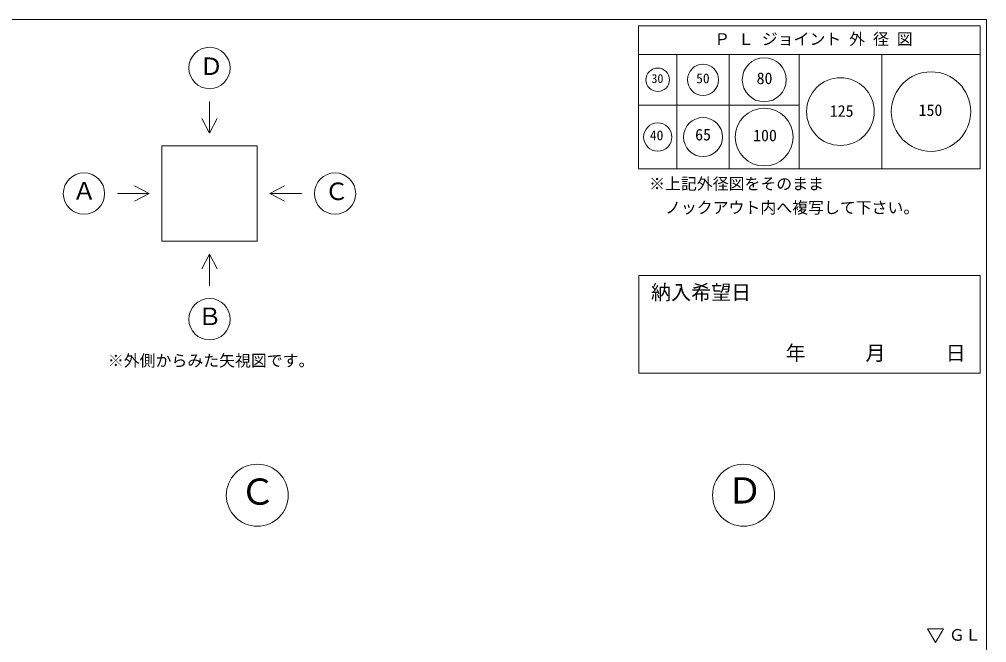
# Model space of a CAD drawing. Units: millimetres, scale not verified. Extents: x -4890 to 18490, y -2543 to 2138.
# Drawn here: x 1846 to 4890, y 178 to 2138 of the extents above; entities that cross this region are included whole.
import ezdxf
from ezdxf.enums import TextEntityAlignment as Align

# ---------------------------------------------------------------- set-up
doc = ezdxf.new("R2010")
doc.units = ezdxf.units.MM
doc.header["$LTSCALE"] = 10
for name, color, linetype, lineweight in [('0-2_waku', 7, 'Continuous', 18), ('0-3_gaikei', 7, 'Continuous', 18), ('0-8_hole', 7, 'Continuous', 18), ('0-E_文字１', 7, 'Continuous', 18)]:
    doc.layers.add(name, color=color, linetype=linetype, lineweight=lineweight)
doc.styles.add('ＭＳ ゴシック', font='')
doc.styles.get('ＭＳ ゴシック').set_extended_font_data('MS Gothic')

msp = doc.modelspace()

# ---------------------------------------------------------------- linework, layer by layer
at = {"layer": '0-2_waku'}
for p, q in [((4890, 2137.54), (4890, -2137.46)), ((4890.01, 2137.54), (4890.01, -2137.46)), ((4890.01, 2137.54), (4890.01, -2137.46)), ((4890.01, 2137.54), (4890.01, -2137.46)), ((4890.01, 2137.54), (4890.01, -2137.46)), ((4890.01, 2137.54), (4890.01, -2137.46)), ((4890.01, 2137.54), (4890.01, -2137.46)), ((3795, 2117.54), (3795, 1667.54)), ((3795, 2117.54), (4870, 2117.54)), ((3795, 2117.54), (4870, 2117.54)), ((3795, 2117.54), (4870, 2117.54)), ((3795, 2117.54), (3795, 1667.54)), ((3795, 2117.54), (4870, 2117.54)), ((3795, 2117.54), (4870, 2117.54)), ((3795, 2117.54), (4870, 2117.54)), ((4870, 2117.54), (4870, 1667.54)), ((4870, 2117.54), (4870, 1667.54)), ((3795, 2027.54), (4870, 2027.54)), ((3915, 2027.54), (3915, 1667.54)), ((4080, 2027.54), (4080, 1667.54)), ((4300, 2027.54), (4300, 1667.54)), ((4560, 2027.54), (4560, 1667.54)), ((3795, 1867.54), (4300, 1867.54)), ((3795, 1667.54), (4870, 1667.54)), ((3795, 1667.54), (4870, 1667.54)), ((3795.01, 1332.25), (3795.01, 1025.54)), ((3795.01, 1332.25), (4870.01, 1332.25)), ((4870.01, 1332.25), (4870.01, 1025.54)), ((3795.01, 1025.54), (4870.01, 1025.54))]:
    msp.add_line(p, q, dxfattribs=at)
msp.add_lwpolyline([(-1230, 2137.54), (4890, 2137.54), (4890, -2137.46)], dxfattribs=at)
at = {"layer": '0-3_gaikei'}
for p, q in [((2444.62, 1879.76), (2444.62, 1779.76)), ((2444.62, 1779.76), (2420.5, 1826.13)), ((2444.62, 1779.76), (2468.75, 1826.13)), ((2294.62, 1739.76), (2594.62, 1739.76)), ((2294.62, 1739.76), (2294.62, 1439.76)), ((2594.62, 1739.76), (2594.62, 1439.76)), ((2254.62, 1589.76), (2208.25, 1613.88)), ((2634.62, 1589.76), (2681, 1613.88)), ((2154.62, 1589.76), (2254.62, 1589.76)), ((2254.62, 1589.76), (2208.25, 1565.63)), ((2294.62, 1439.76), (2594.62, 1439.76)), ((2444.62, 1399.76), (2420.5, 1353.38)), ((2444.62, 1399.76), (2468.75, 1353.38)), ((2444.62, 1299.76), (2444.62, 1399.76))]:
    msp.add_line(p, q, dxfattribs=at)
msp.add_lwpolyline([(2734.62, 1589.76), (2634.62, 1589.76), (2681, 1565.63)], dxfattribs=at)
for centre, radius in [((2444.62, 1984.76), 65), ((2049.62, 1589.76), 65), ((2839.62, 1589.76), 65), ((2444.62, 1194.76), 65), ((2595, 641.29), 97.5), ((4125, 641.29), 97.5)]:
    msp.add_circle(centre, radius, dxfattribs=at)
at = {"layer": '0-8_hole'}
for centre, radius in [((4190, 1947.54), 69), ((3855, 1947.54), 37), ((3997.5, 1947.54), 49), ((4430, 1847.54), 106.5), ((4715, 1847.54), 125), ((4190, 1767.54), 91), ((3997.5, 1767.54), 61.5), ((3855, 1767.54), 44.5)]:
    msp.add_circle(centre, radius, dxfattribs=at)
at = {"layer": '0-E_文字１'}
for p, q in [((4728.74, 178.44), (4703.54, 221.38)), ((4703.54, 221.38), (4753.94, 221.38)), ((4728.74, 178.44), (4753.94, 221.38))]:
    msp.add_line(p, q, dxfattribs=at)

# ---------------------------------------------------------------- texts
at = {"layer": '0-8_hole', "style": 'ＭＳ ゴシック'}
for s, height, p in [('30', 28.04, (3834.95, 1929)), ('50', 31.16, (3975.91, 1927.19)), ('80', 36.66, (4166.18, 1922.85)), ('125', 36.66, (4396.28, 1820.11)), ('150', 36.66, (4675.82, 1822.77)), ('40', 31.16, (3830.28, 1747.94)), ('65', 36.66, (3972.72, 1745.81)), ('100', 36.66, (4155.06, 1743.36))]:
    msp.add_text(s, height=height, dxfattribs=at).set_placement(p, align=Align.BOTTOM_LEFT)
at = {"layer": '0-E_文字１', "style": 'ＭＳ ゴシック'}
for s, height, p in [('Ｐ Ｌ ジョイント 外 径 図', 36.66, (4032.62, 2046.36)), ('Ｄ', 54.99, (2412.72, 1946.1)), ('※上記外径図をそのまま', 36.66, (3827.95, 1591.34)), ('Ａ', 54.99, (2012.94, 1554.36)), ('Ｃ', 54.99, (2806.99, 1552.92)), ('\u3000ノックアウト内へ複写して下さい。', 36.66, (3827.95, 1516.34)), ('納入希望日', 46.19, (3833.87, 1242.34)), ('Ｂ', 54.99, (2408.12, 1159.66)), ('\u3000\u3000\u3000年      月\u3000\u3000\u3000日', 46.19, (4068.42, 1051.45)), ('※外側からみた矢視図です。', 36.66, (2124.83, 1035.39)), ('Ｃ', 82.48, (2539.63, 586.68)), ('Ｄ', 82.48, (4072.43, 590.4)), ('ＧＬ', 36.66, (4771.54, 172.89))]:
    msp.add_text(s, height=height, dxfattribs=at).set_placement(p, align=Align.BOTTOM_LEFT)

doc.saveas('drawing.dxf')
